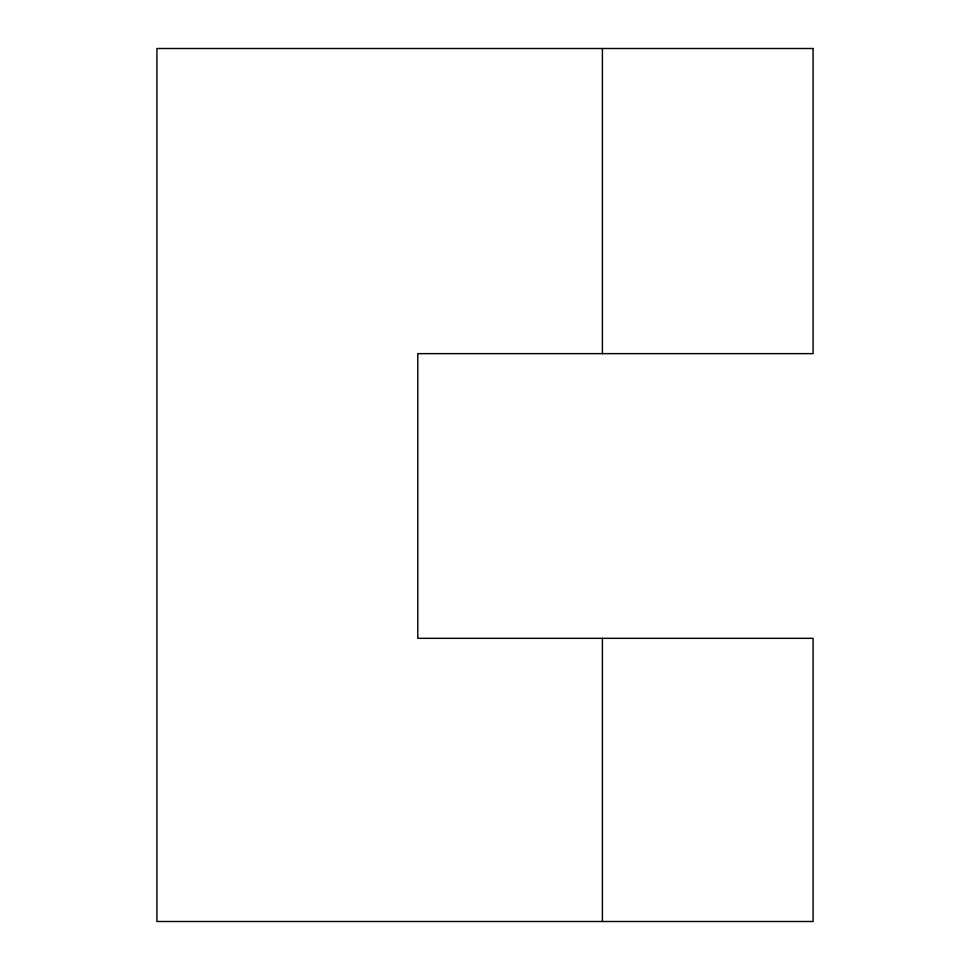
<?xml version="1.0" encoding="UTF-8"?>
<svg xmlns="http://www.w3.org/2000/svg" width="970" height="970" viewBox="0 0 970 970"><rect width="100%" height="100%" fill="white"/><g stroke="black" fill="none" stroke-linecap="round" stroke-linejoin="round"><path stroke-width="1.45" d="M602.406 48.5L602.406 353.638M602.406 638.321L602.406 921.5M813.078 48.5L156.922 48.5L156.922 921.5L813.078 921.5L813.078 638.321L417.791 638.321L417.791 353.638L813.078 353.638L813.078 48.5"/></g></svg>
